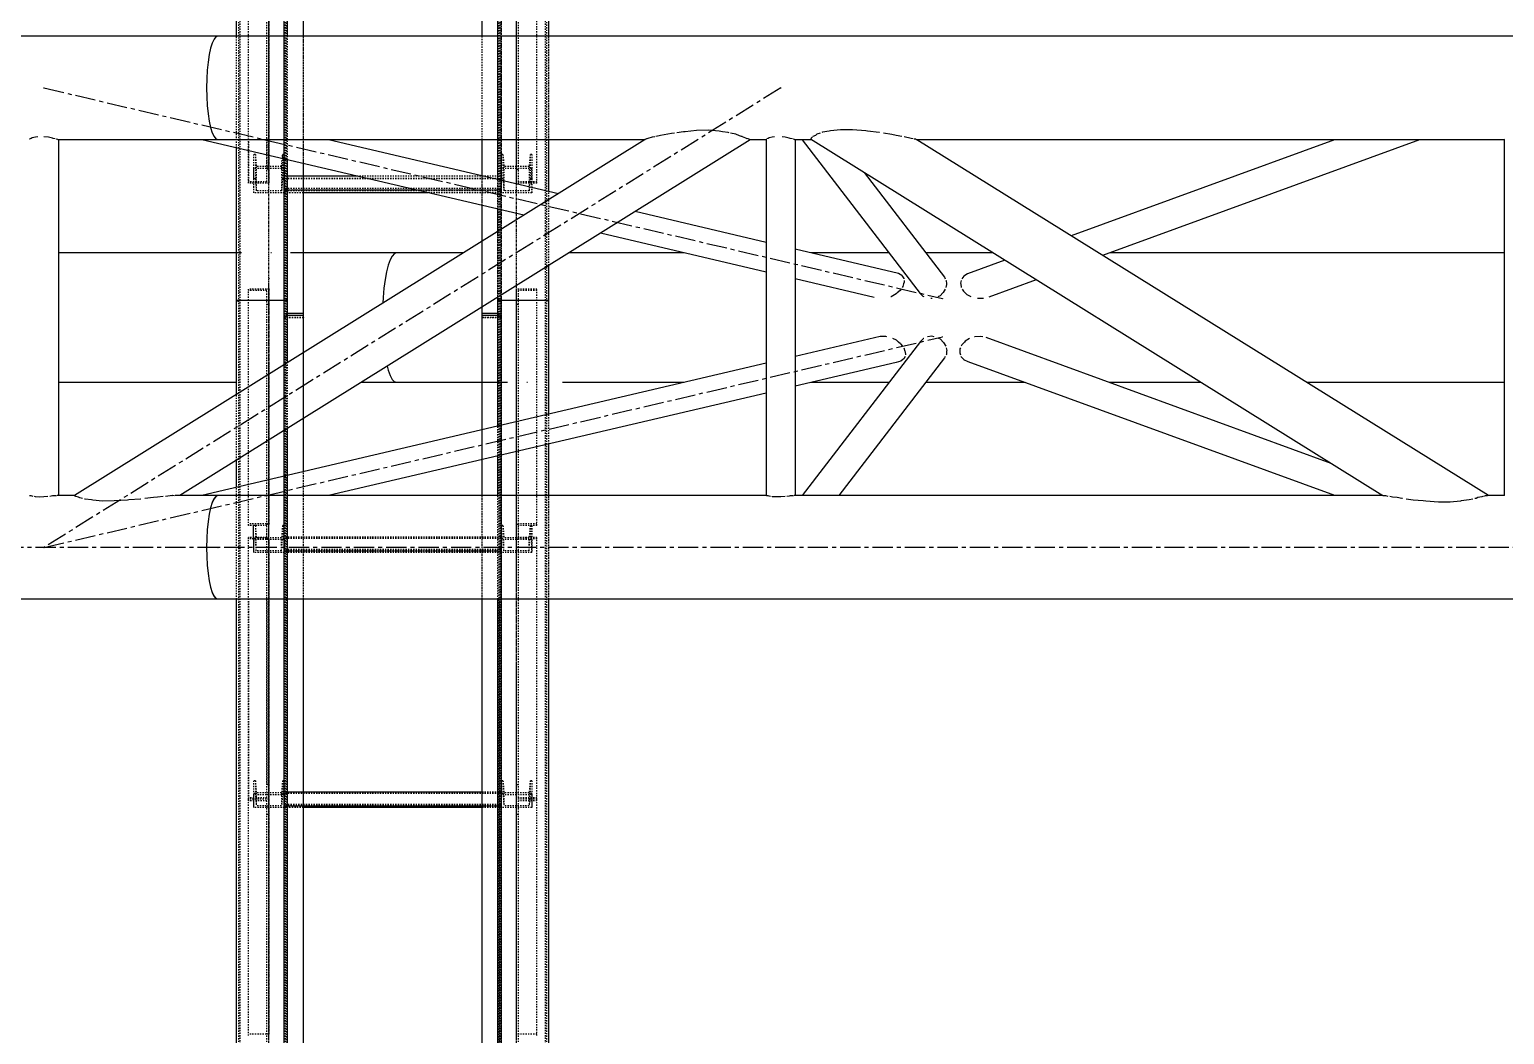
# Model space of a CAD drawing. Header units: millimetres. Extents: x 5143 to 30813, y 232 to 21408.
# Drawn here: x 8935 to 9513, y 13820 to 14213 of the extents above; entities that cross this region are included whole.
import ezdxf

# ---------------------------------------------------------------- set-up
doc = ezdxf.new("R2010")
doc.units = ezdxf.units.MM
doc.header["$LTSCALE"] = 0.25
for name, pattern in [('CENTER', [50.8, 31.75, -6.35, 6.35, -6.35]), ('XKITLINE00', [0]), ('XKITLINE02', [4, 2, -2]), ('XKITLINE03', [6, 3, -1, 1, -1])]:
    doc.linetypes.add(name, pattern=pattern)

msp = doc.modelspace()

# ---------------------------------------------------------------- linework, layer by layer
at = {"color": 1, "linetype": 'XKITLINE03'}
for p, q in [((9028.63, 14102.86), (9028.63, 15759.74)), ((9125.61, 14102.86), (9125.61, 15759.74)), ((9034.61, 14100.27), (9034.61, 15740.27)), ((9119.61, 15740.27), (9119.61, 14100.27)), ((9028.63, 14258.83), (9028.63, 14152.98)), ((9125.61, 14152.98), (9125.61, 14258.83)), ((9034.63, 14158.76), (9034.63, 14149.21)), ((9119.61, 14149.21), (9119.61, 14158.76)), ((9119.61, 14150.24), (9034.63, 14150.24)), ((9028.63, 12458.8), (9028.63, 14115.53)), ((9125.61, 12458.8), (9125.61, 14115.53)), ((9028.63, 14111.51), (9028.63, 14019.48)), ((9125.61, 14019.48), (9125.61, 14111.51)), ((9034.61, 12460.27), (9034.61, 14100.27)), ((9119.61, 14100.27), (9119.61, 12460.27)), ((9028.63, 14013.67), (9028.63, 13911.71)), ((9034.63, 14013.35), (9034.63, 14008.32)), ((9119.61, 14008.32), (9119.61, 14013.35)), ((9125.61, 13911.71), (9125.61, 14013.67)), ((9119.61, 14008.86), (9034.63, 14008.86)), ((9028.63, 13911.71), (9028.63, 13819.68)), ((9034.63, 13913.45), (9034.63, 13908.42)), ((9119.61, 13908.42), (9119.61, 13913.45)), ((9125.61, 13819.68), (9125.61, 13911.71)), ((9119.61, 13908.96), (9034.63, 13908.96))]:
    msp.add_line(p, q, dxfattribs=at)
at = {"color": 3, "linetype": 'XKITLINE02'}
for p, q in [((9016.78, 14106.58), (9016.78, 15751.29)), ((9017.31, 14107.01), (9017.31, 15752.02)), ((9034.55, 14107.01), (9034.54, 15752.02)), ((9035.08, 14106.58), (9035.08, 15751.29)), ((9118.31, 14106.58), (9118.31, 15752.12)), ((9119.16, 14106.58), (9119.16, 15751.29)), ((9119.69, 14107.01), (9119.69, 15752.02)), ((9136.93, 14107.01), (9136.92, 15752.02)), ((9137.46, 14106.58), (9137.46, 15751.29)), ((9034.61, 14100.27), (9034.61, 15741.98)), ((9035.46, 14100.39), (9035.46, 15741.86)), ((9042.11, 14101.91), (9042.11, 15741.91)), ((9035.93, 14162.09), (9035.93, 15722.64)), ((9138.31, 14120.78), (9138.31, 15703.28)), ((9112.11, 14101.98), (9112.11, 15697.03)), ((9118.76, 14100.39), (9118.76, 15670.57)), ((9119.61, 14100.27), (9119.61, 15670.57)), ((9027.83, 14153.51), (9027.83, 14264.15)), ((9028.63, 14170.28), (9028.63, 14264.15)), ((9125.61, 14152.98), (9125.61, 14264.15)), ((9126.41, 14153.51), (9126.41, 14264.15)), ((9020.63, 14152.98), (9020.63, 14259.36)), ((9133.61, 14152.98), (9133.61, 14259.36)), ((9015.93, 14166.78), (9015.93, 14210.57)), ((9035.93, 14162.09), (9035.93, 14210.57)), ((9042.11, 14160.64), (9042.11, 14210.57)), ((9112.11, 14169.97), (9112.11, 14210.57)), ((9118.31, 14169.97), (9118.31, 14210.57)), ((9138.31, 14169.97), (9138.31, 14210.57)), ((9020.63, 14170.28), (9020.63, 14153.51)), ((9027.83, 14170.28), (9027.83, 14158.29)), ((9028.63, 14152.98), (9028.63, 14170.28)), ((9023.31, 14164.24), (9022.63, 14164.24)), ((9022.63, 14164.24), (9022.63, 14158.76)), ((9022.63, 14164.24), (9022.63, 14154.69)), ((9023.31, 14164.24), (9023.69, 14159.46)), ((9023.31, 14164.24), (9023.31, 14154.69)), ((9033.57, 14159.46), (9033.95, 14164.24)), ((9034.63, 14164.24), (9033.95, 14164.24)), ((9033.95, 14164.24), (9033.95, 14154.69)), ((9034.63, 14158.76), (9034.63, 14164.24)), ((9034.63, 14164.24), (9034.63, 14154.69)), ((9119.61, 14164.24), (9119.61, 14154.69)), ((9119.61, 14164.24), (9119.61, 14158.76)), ((9120.29, 14164.24), (9119.61, 14164.24)), ((9120.29, 14164.24), (9120.29, 14154.69)), ((9120.29, 14164.24), (9120.67, 14159.46)), ((9130.93, 14164.24), (9130.55, 14159.46)), ((9130.93, 14164.24), (9130.93, 14154.69)), ((9131.61, 14164.24), (9130.93, 14164.24)), ((9131.61, 14164.24), (9131.61, 14154.69)), ((9131.61, 14164.24), (9131.61, 14158.76)), ((9034.63, 14158.76), (9022.63, 14158.76)), ((9022.63, 14158.76), (9022.63, 14149.21)), ((9023.31, 14154.69), (9022.63, 14154.69)), ((9022.63, 14154.69), (9022.63, 14149.21)), ((9023.31, 14154.69), (9023.69, 14149.91)), ((9033.57, 14159.46), (9023.69, 14159.46)), ((9023.69, 14159.46), (9023.69, 14149.91)), ((9028.63, 14158.29), (9027.83, 14158.29)), ((9033.57, 14159.46), (9033.57, 14149.91)), ((9033.95, 14154.69), (9033.57, 14149.91)), ((9034.63, 14154.69), (9033.95, 14154.69)), ((9034.63, 14158.76), (9034.63, 14149.21)), ((9034.63, 14149.21), (9034.63, 14155.72)), ((9042.11, 14155.72), (9034.63, 14155.72)), ((9119.61, 14155.66), (9034.63, 14155.66)), ((9119.61, 14154.75), (9034.63, 14154.75)), ((9034.63, 14154.69), (9034.63, 14149.21)), ((9119.61, 14154.69), (9034.63, 14154.69)), ((9119.61, 14155.72), (9063.13, 14155.72)), ((9112.11, 14144.23), (9112.11, 14155.86)), ((9118.31, 14142.78), (9118.31, 14154.41)), ((9119.61, 14149.21), (9119.61, 14158.76)), ((9131.61, 14158.76), (9119.61, 14158.76)), ((9119.61, 14149.21), (9119.61, 14155.72)), ((9119.61, 14154.69), (9119.61, 14149.21)), ((9120.29, 14154.69), (9119.61, 14154.69)), ((9120.29, 14154.69), (9120.67, 14149.91)), ((9120.67, 14159.46), (9120.67, 14149.91)), ((9130.55, 14159.46), (9120.67, 14159.46)), ((9126.41, 14158.29), (9125.61, 14158.29)), ((9130.55, 14159.46), (9130.55, 14149.91)), ((9130.93, 14154.69), (9130.55, 14149.91)), ((9131.61, 14154.69), (9130.93, 14154.69)), ((9131.61, 14149.21), (9131.61, 14158.76)), ((9131.61, 14154.69), (9131.61, 14149.21)), ((9027.83, 14153.51), (9020.63, 14153.51)), ((9028.63, 14152.98), (9020.63, 14152.98)), ((9034.63, 14149.21), (9022.63, 14149.21)), ((9033.57, 14149.91), (9023.69, 14149.91)), ((9119.61, 14150.84), (9034.63, 14150.84)), ((9042.11, 14150.24), (9034.63, 14150.24)), ((9119.61, 14150), (9034.63, 14150)), ((9042.11, 14149.21), (9034.63, 14149.21)), ((9119.61, 14150.24), (9086.5, 14150.24)), ((9119.61, 14149.21), (9090.87, 14149.21)), ((9131.61, 14149.21), (9119.61, 14149.21)), ((9130.55, 14149.91), (9120.67, 14149.91)), ((9133.61, 14152.98), (9125.61, 14152.98)), ((9133.61, 14153.51), (9126.41, 14153.51)), ((9138.31, 14120.78), (9138.31, 14149.72)), ((9118.31, 14108.3), (9118.31, 14134.03)), ((9112.11, 14104.43), (9112.11, 14130.16)), ((9020.63, 14107.07), (9020.63, 14111.51)), ((9028.63, 14111.51), (9020.63, 14111.51)), ((9027.83, 14110.9), (9020.63, 14110.9)), ((9027.83, 14017.22), (9027.83, 14110.9)), ((9028.63, 14017.22), (9028.63, 14111.51)), ((9125.61, 14013.41), (9125.61, 14111.51)), ((9133.61, 14111.51), (9125.61, 14111.51)), ((9126.41, 14013.41), (9126.41, 14110.9)), ((9133.61, 14110.9), (9126.41, 14110.9)), ((9133.61, 14018.87), (9133.61, 14111.51)), ((9015.93, 14106.58), (9015.93, 14107.07)), ((9016.78, 14106.58), (9015.93, 14106.58)), ((9016.78, 14106.58), (9015.93, 14106.58)), ((9017.31, 14107.01), (9016.78, 14106.58)), ((9017.31, 14107.01), (9016.78, 14106.58)), ((9016.78, 12463.6), (9016.78, 14106.58)), ((9017.31, 12463.8), (9017.31, 14107.01)), ((9034.54, 14107.01), (9017.31, 14107.01)), ((9034.55, 14107.01), (9017.31, 14107.01)), ((9020.63, 14018.87), (9020.63, 14107.07)), ((9028.63, 14105.44), (9027.83, 14105.44)), ((9034.55, 12463.8), (9034.54, 14107.01)), ((9035.08, 14106.58), (9034.54, 14107.01)), ((9035.08, 14106.58), (9034.55, 14107.01)), ((9035.08, 12463.6), (9035.08, 14106.58)), ((9035.93, 14106.58), (9035.08, 14106.58)), ((9035.93, 14106.58), (9035.08, 14106.58)), ((9035.93, 14106.58), (9035.93, 14107.07)), ((9118.31, 14106.58), (9118.31, 14107.07)), ((9119.16, 14106.58), (9118.31, 14106.58)), ((9119.16, 14106.58), (9118.31, 14106.58)), ((9119.69, 14107.01), (9119.16, 14106.58)), ((9119.69, 14107.01), (9119.16, 14106.58)), ((9119.16, 12463.6), (9119.16, 14106.58)), ((9119.69, 12463.8), (9119.69, 14107.01)), ((9136.92, 14107.01), (9119.69, 14107.01)), ((9136.93, 14107.01), (9119.69, 14107.01)), ((9126.41, 14105.44), (9125.61, 14105.44)), ((9136.93, 12463.8), (9136.92, 14107.01)), ((9137.46, 14106.58), (9136.92, 14107.01)), ((9137.46, 14106.58), (9136.93, 14107.01)), ((9137.46, 12463.6), (9137.46, 14106.58)), ((9138.31, 14106.58), (9137.46, 14106.58)), ((9138.31, 14106.58), (9137.46, 14106.58)), ((9138.31, 14106.58), (9138.31, 14107.07)), ((9035.93, 14101.98), (9034.61, 14101.98)), ((9034.61, 12460.27), (9034.61, 14101.17)), ((9035.93, 14101.17), (9034.61, 14101.17)), ((9042.11, 14100.27), (9034.61, 14100.27)), ((9042.11, 14100.27), (9034.61, 14100.27)), ((9035.93, 14101.87), (9035.46, 14101.86)), ((9042.11, 14101.13), (9035.46, 14101.11)), ((9035.46, 12460.34), (9035.46, 14101.11)), ((9042.11, 14100.35), (9035.46, 14100.39)), ((9042.11, 14100.31), (9035.46, 14100.34)), ((9042.11, 14101.91), (9042.11, 14101.98)), ((9042.11, 14100.27), (9042.11, 14101.17)), ((9042.11, 12461.13), (9042.11, 14101.13)), ((9042.11, 14100.35), (9042.11, 14100.27)), ((9112.11, 14101.91), (9112.11, 14101.98)), ((9112.11, 14101.17), (9112.11, 14101.13)), ((9112.11, 14100.27), (9112.11, 14101.17)), ((9118.76, 14101.11), (9112.11, 14101.13)), ((9118.76, 14100.39), (9112.11, 14100.35)), ((9118.76, 14100.34), (9112.11, 14100.31)), ((9112.11, 14100.31), (9112.11, 14100.27)), ((9119.61, 14100.27), (9112.11, 14100.27)), ((9119.61, 14100.27), (9112.11, 14100.27)), ((9119.61, 14101.98), (9118.31, 14101.98)), ((9118.76, 14101.86), (9118.31, 14101.87)), ((9119.61, 14101.17), (9118.31, 14101.17)), ((9118.76, 12460.34), (9118.76, 14101.11)), ((9119.61, 12460.27), (9119.61, 14101.17)), ((9042.11, 14060.77), (9042.11, 14086.5)), ((9035.93, 12522.4), (9035.93, 14082.64)), ((9015.93, 14044.44), (9015.93, 14070.17)), ((9138.31, 12480.78), (9138.31, 14062.46)), ((9112.11, 12461.17), (9112.11, 14056.32)), ((9112.11, 14044.69), (9112.11, 14056.32)), ((9118.31, 14046.14), (9118.31, 14057.77)), ((9042.11, 13989.97), (9042.11, 14039.9)), ((9015.93, 13989.97), (9015.93, 14033.77)), ((9035.93, 13989.97), (9035.93, 14038.45)), ((9112.11, 13989.97), (9112.11, 14030.57)), ((9118.31, 13989.97), (9118.31, 14030.57)), ((9138.31, 13989.97), (9138.31, 14030.57)), ((9028.63, 14019.48), (9020.63, 14019.48)), ((9027.83, 14018.87), (9020.63, 14018.87)), ((9023.31, 14018.84), (9022.63, 14018.84)), ((9022.63, 14013.35), (9022.63, 14018.84)), ((9022.63, 14013.8), (9022.63, 14018.84)), ((9023.31, 14018.84), (9023.69, 14014.05)), ((9023.31, 14018.84), (9023.31, 14013.82)), ((9028.63, 14019.22), (9027.83, 14019.22)), ((9027.83, 13912.26), (9027.83, 14019.22)), ((9027.83, 14013.41), (9027.83, 14017.22)), ((9028.63, 13990.28), (9028.63, 14019.22)), ((9028.63, 14013.41), (9028.63, 14017.22)), ((9033.95, 14018.84), (9033.57, 14014.05)), ((9034.63, 14018.84), (9033.95, 14018.84)), ((9033.95, 14018.84), (9033.95, 14013.82)), ((9034.63, 14013.35), (9034.63, 14018.84)), ((9034.63, 14013.8), (9034.63, 14018.84)), ((9119.61, 14018.84), (9119.61, 14013.82)), ((9119.61, 14013.35), (9119.61, 14018.84)), ((9120.29, 14018.84), (9119.61, 14018.84)), ((9120.29, 14018.84), (9120.29, 14013.82)), ((9120.29, 14018.84), (9120.67, 14014.05)), ((9133.61, 14019.48), (9125.61, 14019.48)), ((9125.61, 13911.71), (9125.61, 14019.22)), ((9126.41, 14019.22), (9125.61, 14019.22)), ((9126.41, 13912.26), (9126.41, 14019.22)), ((9133.61, 14018.87), (9126.41, 14018.87)), ((9130.93, 14018.84), (9130.55, 14014.05)), ((9130.93, 14018.84), (9130.93, 14013.82)), ((9131.61, 14018.84), (9130.93, 14018.84)), ((9131.61, 14018.84), (9131.61, 14013.82)), ((9131.61, 14013.35), (9131.61, 14018.84)), ((9027.83, 14014.23), (9020.63, 14014.23)), ((9020.63, 13911.71), (9020.63, 14014.23)), ((9028.63, 14013.67), (9020.63, 14013.67)), ((9023.31, 14013.82), (9022.63, 14013.82)), ((9022.63, 14013.8), (9022.63, 14008.32)), ((9034.63, 14013.35), (9022.63, 14013.35)), ((9022.63, 14013.35), (9022.63, 14008.32)), ((9023.69, 14009.02), (9023.31, 14013.82)), ((9033.57, 14014.05), (9023.69, 14014.05)), ((9023.69, 14009.02), (9023.69, 14014.05)), ((9028.63, 14013.41), (9027.83, 14013.41)), ((9033.57, 14009.02), (9033.57, 14014.05)), ((9033.57, 14009.02), (9033.95, 14013.82)), ((9034.63, 14013.82), (9033.95, 14013.82)), ((9034.63, 14008.32), (9034.63, 14014.35)), ((9119.61, 14014.35), (9034.63, 14014.35)), ((9119.61, 14014.32), (9034.63, 14014.32)), ((9119.61, 14013.85), (9034.63, 14013.85)), ((9119.61, 14013.82), (9034.63, 14013.82)), ((9034.63, 14013.8), (9034.63, 14008.32)), ((9034.63, 14013.35), (9034.63, 14008.32)), ((9119.61, 14008.32), (9119.61, 14014.35)), ((9119.61, 14008.32), (9119.61, 14013.82)), ((9120.29, 14013.82), (9119.61, 14013.82)), ((9119.61, 14013.35), (9119.61, 14008.32)), ((9131.61, 14013.35), (9119.61, 14013.35)), ((9120.67, 14009.02), (9120.29, 14013.82)), ((9120.67, 14009.02), (9120.67, 14014.05)), ((9130.55, 14014.05), (9120.67, 14014.05)), ((9133.61, 14013.67), (9125.61, 14013.67)), ((9126.41, 14013.41), (9125.61, 14013.41)), ((9133.61, 14014.23), (9126.41, 14014.23)), ((9130.55, 14009.02), (9130.55, 14014.05)), ((9130.55, 14009.02), (9130.93, 14013.82)), ((9131.61, 14013.82), (9130.93, 14013.82)), ((9131.61, 14008.32), (9131.61, 14013.82)), ((9131.61, 14013.35), (9131.61, 14008.32)), ((9133.61, 13911.71), (9133.61, 14014.23)), ((9034.63, 14008.32), (9022.63, 14008.32)), ((9033.57, 14009.02), (9023.69, 14009.02)), ((9119.61, 14009.51), (9034.63, 14009.51)), ((9119.61, 14009.07), (9034.63, 14009.07)), ((9119.61, 14008.86), (9034.63, 14008.86)), ((9119.61, 14008.32), (9034.63, 14008.32)), ((9131.61, 14008.32), (9119.61, 14008.32)), ((9130.55, 14009.02), (9120.67, 14009.02)), ((9020.63, 13990.28), (9020.63, 13912.26)), ((9027.83, 13990.28), (9027.83, 13917.26)), ((9028.63, 13911.71), (9028.63, 13990.28)), ((9118.76, 13990.28), (9118.76, 12460.34)), ((9119.61, 13990.28), (9119.61, 12460.27)), ((9023.31, 13918.94), (9022.63, 13918.94)), ((9022.63, 13918.94), (9022.63, 13913.45)), ((9022.63, 13918.94), (9022.63, 13913.92)), ((9023.31, 13918.94), (9023.69, 13914.15)), ((9023.31, 13918.94), (9023.31, 13913.92)), ((9033.95, 13918.94), (9033.57, 13914.15)), ((9034.63, 13918.94), (9033.95, 13918.94)), ((9033.95, 13918.94), (9033.95, 13913.92)), ((9034.63, 13918.94), (9034.63, 13913.45)), ((9034.63, 13918.94), (9034.63, 13913.92)), ((9119.61, 13918.94), (9119.61, 13913.92)), ((9119.61, 13918.94), (9119.61, 13913.45)), ((9120.29, 13918.94), (9119.61, 13918.94)), ((9120.29, 13918.94), (9120.29, 13913.92)), ((9120.29, 13918.94), (9120.67, 13914.15)), ((9130.93, 13918.94), (9130.55, 13914.15)), ((9130.93, 13918.94), (9130.93, 13913.92)), ((9131.61, 13918.94), (9130.93, 13918.94)), ((9131.61, 13918.94), (9131.61, 13913.92)), ((9131.61, 13918.94), (9131.61, 13913.45)), ((9027.83, 13912.26), (9020.63, 13912.26)), ((9020.63, 13819.07), (9020.63, 13911.71)), ((9028.63, 13911.71), (9020.63, 13911.71)), ((9028.63, 13911.71), (9020.63, 13911.71)), ((9023.31, 13913.92), (9022.63, 13913.92)), ((9022.63, 13913.92), (9022.63, 13908.42)), ((9034.63, 13913.45), (9022.63, 13913.45)), ((9022.63, 13913.45), (9022.63, 13908.42)), ((9023.31, 13913.92), (9023.69, 13909.12)), ((9033.57, 13914.15), (9023.69, 13914.15)), ((9023.69, 13914.15), (9023.69, 13909.12)), ((9028.63, 13917.26), (9027.83, 13917.26)), ((9028.63, 13813.61), (9028.63, 13911.71)), ((9033.57, 13914.15), (9033.57, 13909.12)), ((9033.95, 13913.92), (9033.57, 13909.12)), ((9034.63, 13913.92), (9033.95, 13913.92)), ((9034.63, 13908.42), (9034.63, 13914.46)), ((9042.11, 13914.46), (9034.63, 13914.46)), ((9119.61, 13914.42), (9034.63, 13914.42)), ((9119.61, 13913.95), (9034.63, 13913.95)), ((9034.63, 13913.92), (9034.63, 13908.42)), ((9119.61, 13913.92), (9034.63, 13913.92)), ((9034.63, 13913.45), (9034.63, 13908.42)), ((9119.61, 13914.46), (9112.11, 13914.46)), ((9119.61, 13908.42), (9119.61, 13914.46)), ((9119.61, 13913.92), (9119.61, 13908.42)), ((9120.29, 13913.92), (9119.61, 13913.92)), ((9119.61, 13913.45), (9119.61, 13908.42)), ((9131.61, 13913.45), (9119.61, 13913.45)), ((9120.29, 13913.92), (9120.67, 13909.12)), ((9120.67, 13914.15), (9120.67, 13909.12)), ((9130.55, 13914.15), (9120.67, 13914.15)), ((9126.41, 13917.26), (9125.61, 13917.26)), ((9125.61, 13813.61), (9125.61, 13911.71)), ((9133.61, 13911.71), (9125.61, 13911.71)), ((9133.61, 13911.71), (9125.61, 13911.71)), ((9133.61, 13912.26), (9126.41, 13912.26)), ((9130.55, 13914.15), (9130.55, 13909.12)), ((9130.93, 13913.92), (9130.55, 13909.12)), ((9131.61, 13913.92), (9130.93, 13913.92)), ((9131.61, 13913.92), (9131.61, 13908.42)), ((9131.61, 13913.45), (9131.61, 13908.42)), ((9133.61, 13819.07), (9133.61, 13911.71)), ((9027.83, 13911.1), (9020.63, 13911.1)), ((9034.63, 13908.42), (9022.63, 13908.42)), ((9033.57, 13909.12), (9023.69, 13909.12)), ((9027.83, 13813.61), (9027.83, 13911.1)), ((9119.61, 13909.61), (9034.63, 13909.61)), ((9119.61, 13909.17), (9034.63, 13909.17)), ((9042.11, 13908.96), (9034.63, 13908.96)), ((9042.11, 13908.42), (9034.63, 13908.42)), ((9119.61, 13908.96), (9112.11, 13908.96)), ((9119.61, 13908.42), (9112.11, 13908.42)), ((9131.61, 13908.42), (9119.61, 13908.42)), ((9130.55, 13909.12), (9120.67, 13909.12)), ((9126.41, 13813.61), (9126.41, 13911.1)), ((9133.61, 13911.1), (9126.41, 13911.1)), ((9028.63, 13905.64), (9027.83, 13905.64)), ((9126.41, 13905.64), (9125.61, 13905.64)), ((9028.63, 13819.68), (9020.63, 13819.68)), ((9133.61, 13819.68), (9125.61, 13819.68))]:
    msp.add_line(p, q, dxfattribs=at)
at = {"color": 7, "linetype": 'XKITLINE00'}
for p, q in [((9015.93, 14210.57), (9015.93, 15629.97)), ((9035.93, 14210.57), (9035.93, 15629.97)), ((9042.11, 14210.57), (9042.11, 15629.97)), ((9112.11, 14210.57), (9112.11, 15629.97)), ((9118.31, 14210.57), (9118.31, 15629.97)), ((9138.31, 14210.57), (9138.31, 15629.97)), ((9015.93, 14107.07), (9015.93, 14166.78)), ((9112.11, 14155.86), (9112.11, 14169.97)), ((9118.31, 14154.41), (9118.31, 14169.97)), ((9138.31, 14149.72), (9138.31, 14169.97)), ((9035.93, 14107.07), (9035.93, 14162.09)), ((9042.11, 14101.98), (9042.11, 14160.64)), ((9063.13, 14155.72), (9042.11, 14155.72)), ((9086.5, 14150.24), (9042.11, 14150.24)), ((9090.87, 14149.21), (9042.11, 14149.21)), ((9112.11, 14130.16), (9112.11, 14144.23)), ((9118.31, 14134.03), (9118.31, 14142.78)), ((9138.31, 14107.07), (9138.31, 14120.78)), ((9118.31, 14107.07), (9118.31, 14108.3)), ((9015.93, 14070.17), (9015.93, 14107.07)), ((9035.93, 14107.07), (9015.93, 14107.07)), ((9035.93, 14107.07), (9015.93, 14107.07)), ((9035.93, 14082.64), (9035.93, 14107.07)), ((9112.11, 14101.98), (9112.11, 14104.43)), ((9118.31, 14057.77), (9118.31, 14107.07)), ((9138.31, 14107.07), (9118.31, 14107.07)), ((9138.31, 14107.07), (9118.31, 14107.07)), ((9138.31, 14062.46), (9138.31, 14107.07)), ((9042.11, 14101.98), (9035.93, 14101.98)), ((9042.11, 14101.91), (9035.93, 14101.87)), ((9042.11, 14101.17), (9035.93, 14101.17)), ((9042.11, 14101.98), (9042.11, 14101.91)), ((9042.11, 14101.17), (9042.11, 14101.91)), ((9042.11, 14086.5), (9042.11, 14101.17)), ((9112.11, 14101.17), (9112.11, 14101.98)), ((9118.31, 14101.98), (9112.11, 14101.98)), ((9118.31, 14101.87), (9112.11, 14101.91)), ((9118.31, 14101.17), (9112.11, 14101.17)), ((9112.11, 14056.32), (9112.11, 14101.17)), ((9035.93, 14038.45), (9035.93, 14056.92)), ((9042.11, 14039.9), (9042.11, 14060.77)), ((9138.31, 14030.57), (9138.31, 14050.83)), ((9112.11, 14030.57), (9112.11, 14044.69)), ((9118.31, 14030.57), (9118.31, 14046.14)), ((9015.93, 14033.77), (9015.93, 14044.44)), ((9015.93, 12570.57), (9015.93, 13989.97)), ((9035.93, 12570.57), (9035.93, 13989.97)), ((9042.11, 12570.57), (9042.11, 13989.97)), ((9112.11, 12570.57), (9112.11, 13989.97)), ((9118.31, 12570.57), (9118.31, 13989.97)), ((9138.31, 12570.57), (9138.31, 13989.97)), ((9112.11, 13914.46), (9042.11, 13914.46)), ((9112.11, 13908.96), (9042.11, 13908.96)), ((9112.11, 13908.42), (9042.11, 13908.42))]:
    msp.add_line(p, q, dxfattribs=at)
at = {"color": 8, "linetype": 'XKITLINE00'}
for p, q in [((9008.64, 14210.57), (7574.65, 14210.57)), ((9006.42, 14207.86), (9005.79, 14205.83)), ((9007.12, 14209.35), (9006.42, 14207.86)), ((9007.12, 14209.35), (9006.42, 14207.86)), ((9007.87, 14210.27), (9007.12, 14209.35)), ((9007.87, 14210.27), (9007.12, 14209.35)), ((9008.64, 14210.57), (9007.87, 14210.27)), ((9008.64, 14210.57), (9007.87, 14210.27)), ((10084.2, 14210.57), (9008.64, 14210.57)), ((9005.24, 14203.32), (9004.8, 14200.42)), ((9005.79, 14205.83), (9005.24, 14203.32)), ((9004.47, 14197.22), (9004.27, 14193.8)), ((9004.8, 14200.42), (9004.47, 14197.22)), ((9004.27, 14193.8), (9004.2, 14190.27)), ((9004.2, 14190.27), (9004.27, 14186.75)), ((9004.27, 14186.75), (9004.47, 14183.33)), ((9004.47, 14183.33), (9004.8, 14180.12)), ((9004.8, 14180.12), (9005.24, 14177.23)), ((9005.24, 14177.23), (9005.79, 14174.72)), ((9005.79, 14174.72), (9006.42, 14172.69)), ((9006.42, 14172.69), (9007.12, 14171.2)), ((9006.42, 14172.69), (9007.12, 14171.2)), ((9182.03, 14171.63), (9181.48, 14171.48)), ((9186.37, 14172.46), (9182.03, 14171.63)), ((9187.52, 14172.61), (9186.37, 14172.46)), ((9191.06, 14173.07), (9188.43, 14172.73)), ((9191.62, 14173.12), (9191.06, 14173.07)), ((9196.09, 14173.57), (9191.62, 14173.12)), ((9200.81, 14173.68), (9196.09, 14173.57)), ((9204.97, 14173.39), (9200.81, 14173.68)), ((9206.29, 14173.12), (9204.97, 14173.39)), ((9208.56, 14172.83), (9206.29, 14173.12)), ((9208.96, 14172.73), (9208.56, 14172.83)), ((9211.52, 14172.11), (9209.45, 14172.61)), ((9212.92, 14171.48), (9211.52, 14172.11)), ((9242.69, 14171.64), (9241.72, 14171.3)), ((9243.22, 14172.1), (9242.69, 14171.64)), ((9244.49, 14172.55), (9243.22, 14172.1)), ((9245.47, 14172.9), (9245.23, 14172.81)), ((9248.1, 14173.35), (9245.47, 14172.9)), ((9248.63, 14173.5), (9248.1, 14173.35)), ((9252.48, 14173.9), (9248.63, 14173.5)), ((9257.14, 14173.88), (9252.48, 14173.9)), ((9262.39, 14173.44), (9257.14, 14173.88)), ((9263.03, 14173.35), (9262.39, 14173.44)), ((9267.6, 14172.84), (9263.03, 14173.35)), ((9267.77, 14172.81), (9267.6, 14172.84)), ((9272.63, 14172.02), (9269.38, 14172.55)), ((9274.33, 14171.64), (9272.63, 14172.02)), ((9276.58, 14171.29), (9274.33, 14171.64)), ((8934.96, 14170.25), (8934.83, 14170.14)), ((8935.11, 14170.38), (8935.04, 14170.33)), ((8935.48, 14170.48), (8935.11, 14170.38)), ((8935.92, 14170.72), (8935.48, 14170.48)), ((8937.18, 14171.03), (8935.92, 14170.72)), ((8938.11, 14171.11), (8937.18, 14171.03)), ((8942.29, 14170.92), (8940.53, 14171.14)), ((8943.88, 14170.55), (8942.29, 14170.92)), ((8944.08, 14170.48), (8943.88, 14170.55)), ((8944.94, 14170.33), (8944.08, 14170.48)), ((8945.95, 14170.04), (8945.26, 14170.25)), ((8946.03, 14169.96), (8945.95, 14170.04)), ((8946.2, 14169.99), (8946.03, 14169.96)), ((9008.64, 14169.97), (8946.22, 14169.97)), ((8946.23, 14169.97), (8946.23, 14030.57)), ((9176.01, 14170.02), (8952.45, 14030.57)), ((9217.18, 14169.97), (8993.7, 14030.57)), ((9128.51, 14140.39), (9002.31, 14169.97)), ((9007.12, 14171.2), (9007.87, 14170.28)), ((9007.12, 14171.2), (9007.87, 14170.28)), ((9008.64, 14169.97), (9007.87, 14170.28)), ((9008.64, 14169.97), (9007.87, 14170.28)), ((9175.94, 14169.97), (9008.64, 14169.97)), ((9142.06, 14148.84), (9051.92, 14169.97)), ((9176.52, 14170.27), (9176.01, 14170.02)), ((9176.66, 14170.34), (9176.59, 14170.3)), ((9177.07, 14170.41), (9176.66, 14170.34)), ((9178.8, 14170.94), (9177.07, 14170.41)), ((9179.84, 14171.15), (9178.8, 14170.94)), ((9181.48, 14171.48), (9180.23, 14171.23)), ((9213.75, 14171.3), (9212.92, 14171.48)), ((9213.93, 14171.23), (9213.75, 14171.3)), ((9215.46, 14170.63), (9214.13, 14171.15)), ((9215.46, 14170.63), (9215.67, 14170.41)), ((9216.16, 14170.3), (9215.67, 14170.41)), ((9216.64, 14170.19), (9216.31, 14170.27)), ((9216.93, 14169.94), (9216.64, 14170.19)), ((9217.18, 14169.97), (9216.93, 14169.94)), ((9217.18, 14169.98), (9217.18, 14169.97)), ((9223.41, 14169.97), (9217.18, 14169.97)), ((9223.56, 14170.25), (9223.41, 14170.12)), ((9223.41, 14170.12), (9223.41, 14030.59)), ((9223.69, 14170.37), (9223.65, 14170.33)), ((9224.16, 14170.49), (9223.69, 14170.37)), ((9224.5, 14170.69), (9224.16, 14170.49)), ((9225.76, 14171.02), (9224.5, 14170.69)), ((9226.63, 14171.11), (9225.76, 14171.02)), ((9230.87, 14170.98), (9229.67, 14171.11)), ((9232.46, 14170.62), (9230.87, 14170.98)), ((9232.81, 14170.49), (9232.46, 14170.62)), ((9233.72, 14170.33), (9232.81, 14170.49)), ((9233.72, 14170.33), (9233.72, 14170.33)), ((9234.53, 14170.08), (9233.97, 14170.25)), ((9234.65, 14169.96), (9234.53, 14170.08)), ((9234.81, 14169.99), (9234.65, 14169.96)), ((9234.81, 14169.99), (9234.8, 14169.99)), ((9234.81, 14169.99), (9234.81, 14030.57)), ((9241.07, 14169.97), (9234.81, 14169.97)), ((9237.5, 14169.97), (9283.69, 14109.8)), ((9240.82, 14170.25), (9240.75, 14170.17)), ((9464.97, 14030.56), (9240.75, 14170.17)), ((9241.04, 14170.51), (9240.9, 14170.34)), ((9241.54, 14171.11), (9241.01, 14170.57)), ((9241.01, 14170.57), (9241.04, 14170.51)), ((9241.72, 14171.3), (9241.71, 14171.29)), ((9280.2, 14170.5), (9277.48, 14171.11)), ((9281, 14170.34), (9280.2, 14170.5)), ((9281.96, 14170.14), (9281.41, 14170.25)), ((9282.3, 14169.97), (9281.96, 14170.14)), ((9282.32, 14169.99), (9282.3, 14169.97)), ((9512.5, 14169.97), (9282.36, 14169.97)), ((9506.25, 14030.57), (9282.36, 14169.97)), ((9446.05, 14169.97), (9342.9, 14132.28)), ((9479.25, 14169.97), (9355.17, 14124.64)), ((9512.64, 14170.25), (9512.5, 14170.12)), ((9512.5, 14170.12), (9512.5, 14030.57)), ((9261.76, 14157.09), (9293.18, 14116.15)), ((9223.41, 14129.77), (9172.04, 14141.81)), ((9223.41, 14118.14), (9158.48, 14133.36)), ((9017.91, 14125.67), (8946.23, 14125.67)), ((9029.61, 14125.67), (9029.34, 14125.67)), ((9078.65, 14125.67), (9037.11, 14125.67)), ((9077.78, 14125.36), (9076.93, 14124.43)), ((9077.78, 14125.36), (9076.93, 14124.43)), ((9078.65, 14125.67), (9077.78, 14125.36)), ((9078.65, 14125.67), (9077.78, 14125.36)), ((9104.92, 14125.67), (9078.65, 14125.67)), ((9191.27, 14125.67), (9146.16, 14125.67)), ((9275.24, 14117.62), (9234.81, 14127.1)), ((9271.5, 14125.67), (9240.88, 14125.67)), ((9312.21, 14125.67), (9285.87, 14125.67)), ((9512.5, 14125.67), (9358.01, 14125.67)), ((9075.38, 14120.82), (9074.72, 14118.24)), ((9076.12, 14122.91), (9075.38, 14120.82)), ((9076.93, 14124.43), (9076.12, 14122.91)), ((9076.93, 14124.43), (9076.13, 14122.91)), ((9316.87, 14122.77), (9302.3, 14117.45)), ((9074.15, 14115.2), (9073.69, 14111.81)), ((9074.72, 14118.24), (9074.15, 14115.2)), ((9265.7, 14108.22), (9234.81, 14115.47)), ((9276.54, 14116.82), (9275.24, 14117.62)), ((9276.54, 14116.82), (9277.36, 14115.61)), ((9277.43, 14114.16), (9277.19, 14113.6)), ((9277.36, 14115.61), (9277.37, 14115.48)), ((9277.4, 14114.9), (9277.43, 14114.16)), ((9293.18, 14116.15), (9293.51, 14115.48)), ((9293.8, 14114.89), (9293.86, 14114.79)), ((9293.86, 14114.79), (9293.97, 14113.56)), ((9299.74, 14114.89), (9299.52, 14113.79)), ((9300.81, 14116.55), (9299.97, 14115.48)), ((9301.23, 14116.8), (9300.81, 14116.55)), ((9302.3, 14117.45), (9301.23, 14116.8)), ((9329.15, 14115.13), (9310.61, 14108.35)), ((9073.36, 14108.12), (9073.24, 14105.91)), ((9073.69, 14111.81), (9073.36, 14108.12)), ((9272.39, 14108.5), (9272.25, 14108.46)), ((9274.3, 14109.58), (9272.39, 14108.5)), ((9274.75, 14110.04), (9274.3, 14109.58)), ((9275.88, 14110.98), (9274.75, 14110.04)), ((9276.22, 14111.48), (9275.88, 14110.98)), ((9276.95, 14112.55), (9276.66, 14112.12)), ((9277.19, 14113.6), (9276.95, 14112.55)), ((9284.91, 14108.64), (9283.69, 14109.8)), ((9285.31, 14108.46), (9284.91, 14108.64)), ((9291.51, 14108.89), (9290.68, 14108.46)), ((9292.63, 14110), (9291.51, 14108.89)), ((9292.77, 14110.13), (9292.63, 14110)), ((9293.56, 14111.47), (9292.77, 14110.13)), ((9294, 14113.24), (9293.76, 14112.11)), ((9293.97, 14113.56), (9294, 14113.24)), ((9299.52, 14113.79), (9299.58, 14113.57)), ((9299.58, 14113.57), (9299.77, 14112.16)), ((9299.77, 14112.16), (9299.8, 14112.11)), ((9300.18, 14111.47), (9300.69, 14110.61)), ((9301.39, 14110.01), (9300.69, 14110.61)), ((9302.13, 14109.27), (9301.39, 14110.01)), ((9303.68, 14108.46), (9302.13, 14109.27)), ((9288.19, 14107.73), (9287.84, 14107.77)), ((9288.4, 14107.77), (9288.19, 14107.73)), ((9308.45, 14107.81), (9306.17, 14107.79)), ((9267.99, 14092.86), (9234.81, 14085.08)), ((9283.81, 14090.91), (9237.5, 14030.57)), ((9270.24, 14092.89), (9267.99, 14092.86)), ((9270.65, 14092.8), (9270.24, 14092.89)), ((9274.43, 14091.42), (9273.02, 14092.12)), ((9275.27, 14090.67), (9274.43, 14091.42)), ((9285.03, 14092.07), (9283.81, 14090.91)), ((9285.16, 14092.13), (9285.03, 14092.07)), ((9288.32, 14092.98), (9286.59, 14092.78)), ((9289.23, 14092.81), (9288.32, 14092.98)), ((9291.63, 14091.81), (9291.04, 14092.13)), ((9292.74, 14090.71), (9291.63, 14091.81)), ((9292.9, 14090.56), (9292.74, 14090.71)), ((9301.01, 14090.72), (9300, 14089.66)), ((9301.3, 14091.07), (9301.01, 14090.72)), ((9303.02, 14092.18), (9301.3, 14091.07)), ((9305.11, 14092.84), (9305.01, 14092.81)), ((9307.36, 14092.97), (9305.11, 14092.84)), ((9308.28, 14092.81), (9307.36, 14092.97)), ((9444.67, 14043.2), (9309.56, 14092.57)), ((9276.06, 14090.08), (9275.27, 14090.67)), ((9276.06, 14090.08), (9276.82, 14089.1)), ((9277.28, 14088.46), (9277.72, 14087.1)), ((9277.77, 14085.09), (9277.28, 14084.12)), ((9277.72, 14087.1), (9277.83, 14086.9)), ((9277.83, 14086.9), (9277.91, 14085.67)), ((9292.9, 14090.56), (9293.77, 14089.07)), ((9293.56, 14085.1), (9293.28, 14084.52)), ((9293.96, 14085.89), (9293.85, 14085.68)), ((9293.9, 14088.47), (9294.12, 14087.45)), ((9294.08, 14087.14), (9293.96, 14085.89)), ((9294.12, 14087.45), (9294.08, 14087.14)), ((9299.28, 14087.15), (9299.19, 14086.46)), ((9299.19, 14086.46), (9299.46, 14085.68)), ((9299.46, 14088.47), (9299.28, 14088.07)), ((9299.28, 14088.07), (9299.28, 14087.15)), ((9299.67, 14085.1), (9299.7, 14085.01)), ((9299.7, 14085.01), (9300.8, 14083.9)), ((9300, 14089.66), (9299.75, 14089.11)), ((9223.41, 14082.41), (9002.32, 14030.57)), ((9074.98, 14081.28), (9075.38, 14079.73)), ((9075.38, 14079.73), (9076.12, 14077.64)), ((9274.35, 14082.72), (9234.81, 14073.45)), ((9293.28, 14084.52), (9251.87, 14030.57)), ((9276.11, 14083.21), (9274.35, 14082.72)), ((9276.92, 14083.86), (9276.11, 14083.21)), ((9277.28, 14084.12), (9276.92, 14083.86)), ((9300.8, 14083.9), (9300.86, 14083.82)), ((9302.47, 14083.04), (9300.86, 14083.82)), ((9446.07, 14030.57), (9302.47, 14083.04)), ((9015.63, 14074.87), (8946.23, 14074.87)), ((9078.65, 14074.87), (9064.72, 14074.87)), ((9076.12, 14077.64), (9076.93, 14076.12)), ((9076.13, 14077.64), (9076.93, 14076.12)), ((9076.93, 14076.12), (9077.78, 14075.19)), ((9076.93, 14076.12), (9077.78, 14075.19)), ((9078.65, 14074.87), (9077.78, 14075.19)), ((9078.65, 14074.87), (9077.78, 14075.19)), ((9122.11, 14074.87), (9078.65, 14074.87)), ((9129.89, 14074.87), (9129.61, 14074.87)), ((9191.27, 14074.87), (9143.61, 14074.87)), ((9271.5, 14074.87), (9240.87, 14074.87)), ((9324.83, 14074.87), (9285.87, 14074.87)), ((9393.8, 14074.87), (9357.99, 14074.87)), ((9512.5, 14074.87), (9435.1, 14074.87)), ((9223.41, 14070.78), (9051.92, 14030.57)), ((8935.11, 14030.51), (8934.87, 14030.55)), ((8935.48, 14030.49), (8935.11, 14030.51)), ((8935.92, 14030.33), (8935.48, 14030.49)), ((8936.25, 14030.28), (8935.92, 14030.33)), ((8937.18, 14030.13), (8936.87, 14030.18)), ((8938.77, 14030.04), (8937.18, 14030.13)), ((8940.53, 14030.06), (8938.77, 14030.04)), ((8942.03, 14030.18), (8940.53, 14030.06)), ((8943.88, 14030.44), (8942.82, 14030.28)), ((8944.07, 14030.49), (8943.88, 14030.44)), ((8945.14, 14030.52), (8944.07, 14030.49)), ((8945.49, 14030.55), (8945.14, 14030.52)), ((8952.5, 14030.57), (8945.64, 14030.57)), ((8952.59, 14030.58), (8952.49, 14030.56)), ((8952.98, 14030.3), (8952.54, 14030.54)), ((8953.16, 14030.2), (8953.13, 14030.21)), ((8954.03, 14030.04), (8953.16, 14030.2)), ((8954.53, 14029.72), (8954.03, 14030.04)), ((8955.67, 14029.44), (8954.53, 14029.72)), ((8956.67, 14029.19), (8956.38, 14029.26)), ((8959.15, 14028.9), (8956.67, 14029.19)), ((8959.72, 14028.78), (8959.15, 14028.9)), ((8963.47, 14028.48), (8959.72, 14028.78)), ((8968.05, 14028.5), (8963.47, 14028.48)), ((8973.23, 14028.84), (8968.05, 14028.5)), ((8973.75, 14028.9), (8973.23, 14028.84)), ((8978.38, 14029.25), (8973.75, 14028.9)), ((8978.46, 14029.26), (8978.38, 14029.25)), ((8983.37, 14029.81), (8980.06, 14029.44)), ((8984.96, 14030.04), (8983.37, 14029.81)), ((8987.21, 14030.21), (8984.96, 14030.04)), ((8990.84, 14030.58), (8988.12, 14030.3)), ((8990.77, 14030.56), (8990.64, 14030.56)), ((8990.93, 14030.58), (8990.84, 14030.58)), ((8991.71, 14030.56), (8990.93, 14030.58)), ((9008.64, 14030.57), (8991.9, 14030.57)), ((9006.41, 14027.86), (9005.77, 14025.83)), ((9007.12, 14029.35), (9006.41, 14027.86)), ((9007.11, 14029.35), (9006.41, 14027.86)), ((9007.87, 14030.27), (9007.11, 14029.35)), ((9007.87, 14030.27), (9007.12, 14029.35)), ((9008.64, 14030.57), (9007.87, 14030.27)), ((9008.64, 14030.57), (9007.87, 14030.27)), ((9223.45, 14030.57), (9008.64, 14030.57)), ((9223.69, 14030.52), (9223.5, 14030.55)), ((9224.16, 14030.5), (9223.69, 14030.52)), ((9224.5, 14030.37), (9224.16, 14030.5)), ((9225.05, 14030.28), (9224.5, 14030.37)), ((9225.76, 14030.17), (9225.68, 14030.18)), ((9227.35, 14030.06), (9225.76, 14030.17)), ((9229.11, 14030.07), (9227.35, 14030.06)), ((9230.87, 14030.19), (9229.11, 14030.07)), ((9232.46, 14030.41), (9231.52, 14030.28)), ((9232.8, 14030.5), (9232.46, 14030.41)), ((9233.72, 14030.52), (9232.8, 14030.5)), ((9234.13, 14030.55), (9233.72, 14030.52)), ((9464.95, 14030.57), (9234.29, 14030.57)), ((9465.89, 14030.5), (9465.08, 14030.55)), ((9466.05, 14030.45), (9465.89, 14030.5)), ((9467.02, 14030.28), (9466.05, 14030.45)), ((9468.66, 14030), (9467.62, 14030.18)), ((9470.48, 14029.79), (9468.66, 14030)), ((9472.35, 14029.43), (9470.48, 14029.79)), ((9472.61, 14029.4), (9472.35, 14029.43)), ((9476.86, 14028.83), (9474.03, 14029.21)), ((9480.69, 14028.49), (9476.86, 14028.83)), ((9481.72, 14028.36), (9480.69, 14028.49)), ((9486.74, 14028.04), (9481.72, 14028.36)), ((9491.34, 14028.06), (9486.74, 14028.04)), ((9495.3, 14028.42), (9491.34, 14028.06)), ((9495.62, 14028.49), (9495.3, 14028.42)), ((9498.79, 14028.89), (9495.62, 14028.49)), ((9500.16, 14029.21), (9498.79, 14028.89)), ((9501.5, 14029.52), (9500.98, 14029.4)), ((9502.11, 14029.79), (9501.5, 14029.52)), ((9503.64, 14030.05), (9502.11, 14029.79)), ((9504.04, 14030.18), (9503.64, 14030.05)), ((9505.01, 14030.5), (9504.36, 14030.28)), ((9505.06, 14030.5), (9505.01, 14030.5)), ((9505.9, 14030.55), (9505.06, 14030.5)), ((9512.55, 14030.57), (9506.02, 14030.57)), ((9005.22, 14023.32), (9004.78, 14020.42)), ((9005.77, 14025.83), (9005.22, 14023.32)), ((9004.45, 14017.22), (9004.25, 14013.8)), ((9004.78, 14020.42), (9004.45, 14017.22)), ((9004.25, 14013.8), (9004.18, 14010.27)), ((9004.18, 14010.27), (9004.25, 14006.75)), ((9004.25, 14006.75), (9004.45, 14003.33)), ((9004.45, 14003.33), (9004.78, 14000.12)), ((9004.78, 14000.12), (9005.22, 13997.23)), ((9005.22, 13997.23), (9005.77, 13994.72)), ((9005.77, 13994.72), (9006.41, 13992.69)), ((9006.41, 13992.69), (9007.12, 13991.2)), ((9006.41, 13992.69), (9007.11, 13991.2)), ((9008.64, 13989.97), (7574.65, 13989.97)), ((9007.11, 13991.2), (9007.87, 13990.28)), ((9007.12, 13991.2), (9007.87, 13990.28)), ((9008.64, 13989.97), (9007.87, 13990.28)), ((9008.64, 13989.97), (9007.87, 13990.28)), ((10084.2, 13989.97), (9008.64, 13989.97))]:
    msp.add_line(p, q, dxfattribs=at)
at = {"color": 8, "linetype": 'CENTER'}
for p, q in [((8940.53, 14190.27), (9292.42, 14107.77)), ((9229.11, 14190.27), (8940.53, 14010.27)), ((8940.53, 14010.27), (9292.42, 14092.77)), ((9008.64, 14010.27), (7574.65, 14010.27)), ((10454.1, 14010.27), (9008.64, 14010.27))]:
    msp.add_line(p, q, dxfattribs=at)
at = {"color": 8, "linetype": 'XKITLINE00'}
for centre in [(8940.53, 14190.27), (9229.11, 14190.27), (9292.42, 14107.77), (9292.42, 14092.77), (8940.53, 14010.27), (8940.53, 14010.27), (9008.64, 14010.27), (9008.64, 14010.27)]:
    msp.add_circle(centre, 0.05, dxfattribs=at)
at = {"color": 1, "linetype": 'XKITLINE00'}
for centre in [(9034.63, 14158.76), (9119.61, 14158.76), (9028.63, 14152.98), (9034.63, 14150.24), (9034.63, 14149.21), (9119.61, 14150.24), (9119.61, 14149.21), (9125.61, 14152.98), (9028.63, 14115.53), (9125.61, 14115.53), (9028.63, 14111.51), (9125.61, 14111.51), (9028.63, 14102.86), (9125.61, 14102.86), (9034.61, 14100.27), (9034.61, 14100.27), (9119.61, 14100.27), (9119.61, 14100.27), (9028.63, 14019.48), (9125.61, 14019.48), (9028.63, 14013.67), (9034.63, 14013.35), (9119.61, 14013.35), (9125.61, 14013.67), (9034.63, 14008.86), (9034.63, 14008.32), (9119.61, 14008.86), (9119.61, 14008.32), (9028.63, 13911.71), (9028.63, 13911.71), (9034.63, 13913.45), (9119.61, 13913.45), (9125.61, 13911.71), (9125.61, 13911.71), (9034.63, 13908.96), (9034.63, 13908.42), (9119.61, 13908.96), (9119.61, 13908.42), (9028.63, 13819.68), (9125.61, 13819.68)]:
    msp.add_circle(centre, 0.05, dxfattribs=at)

doc.saveas('drawing.dxf')
